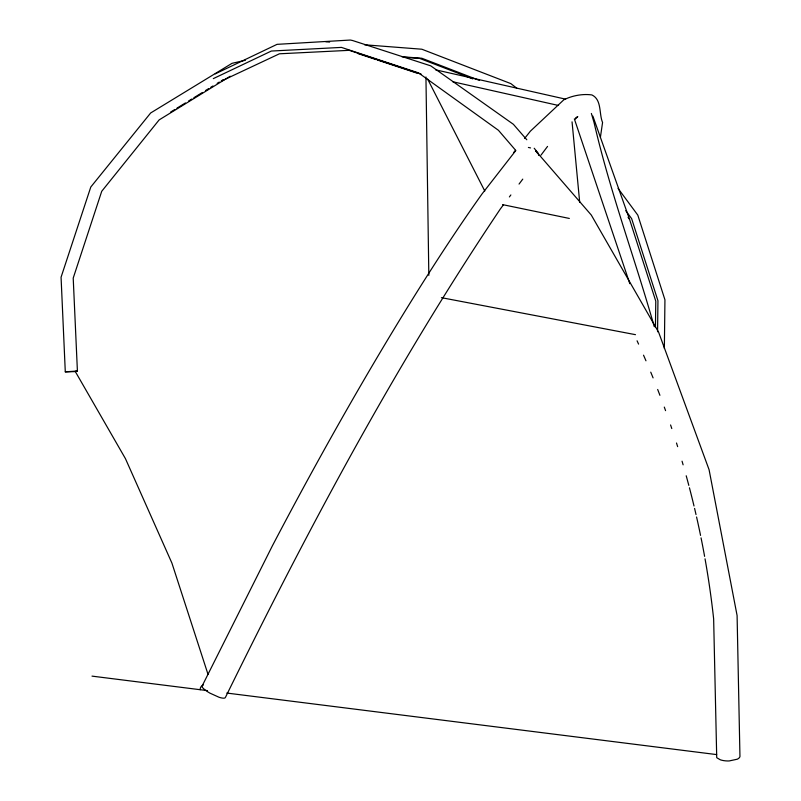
<?xml version="1.0" encoding="UTF-8"?>
<svg xmlns="http://www.w3.org/2000/svg" width="801" height="801" viewBox="0 0 801 801"><rect width="100%" height="100%" fill="white"/><g stroke="black" fill="none" stroke-linecap="round" stroke-linejoin="round"><path stroke-width="1.2" d="M655.448 327.219L655.779 301.166L629.546 219.304L592.86 116.095M657.571 331.764L657.951 300.755L631.649 218.663L625.751 210.683M664.359 348.485L664.94 299.814L637.806 215.119L618.032 188.375M600.42 137.181L602.572 122.493C598.868 113.872 602.022 99.714 591.889 94.939C582.667 93.627 572.004 95.639 563.734 99.875L530.382 131.174L524.625 138.433M503.439 204.846L500.455 208.801C396.034 364.044 307.814 529.471 225.492 697.281L224.961 697.951A12.075 3.024 26.5 0 1 219.063 697.27L209.882 693.115A14.358 3.584 26.5 0 1 202.873 687.959L201.842 686.567L272.37 545.851A536.97 64.19 -62.3 0 1 482.122 193.832L515.834 150.508L498.432 130.283L418.573 72.911L341.446 47.399L271.359 51.044L213.306 78.628M509.386 196.926L510.868 194.953M519.048 184.07L522.773 179.124M540.995 155.134L547.544 146.423M513.771 152.37L515.443 150.358M575.118 119.219L577.781 116.566L575.589 118.007M170.593 112.09L174.828 109.487M176.941 108.175L185.411 102.949M188.585 100.996L191.759 99.034M193.882 97.732L202.343 92.505M205.527 90.543L208.701 88.591M210.813 87.279L212.936 85.977M217.161 83.364L219.284 82.062M221.316 80.851L223.349 79.639M230.247 76.225L159.139 119.9L101.727 191.289L73.211 278.097L77.407 371.003L75.194 371.354L125.457 458.673L171.925 563.113L208.05 674.472M215.209 73.882L277.056 44.345L350.337 40.05L352.45 40.481L430.748 65.852L513.381 124.295L526.818 139.764M221.507 81.011L279.409 53.797L349.206 50.333L421.246 74.173M245.396 60.265L231.99 63.339L150.678 112.961L90.793 187.013L61.066 277.216L65.292 371.844L77.407 371.003M75.164 371.604L65.292 371.844M401.952 56.751L421.857 58.263L479.559 80.48M403.584 57.221L419.764 58.453L472.86 78.898M325.867 41.782L329.611 42.073M364.515 44.776L421.847 49.221L510.828 83.604L516.735 88.17M92.005 676.124L207.499 690.632M226.783 693.055L716.655 754.592M441.401 297.662L635.473 334.668M502.577 204.625L569.331 218.443M528.39 147.454L530.532 147.915M435.524 69.807L565.596 99.154M452.695 81.732L558.587 105.492M358.047 53.607L376.15 59.604M377.321 59.995L416.91 73.111M534.197 148.255L538.112 153.131L538.713 155.374M537.421 153.041L535.769 150.938L591.288 215.048L658.662 332.345L709.085 469.726L737.09 615.538L739.934 755.583A13.417 5.237 1.3 0 1 737.3 759.198L729.15 760.95A11.294 4.416 1.3 0 1 720.319 759.799L716.725 757.696L713.641 618.883A522.432 296.871 75.5 0 0 705.04 558.838M628.074 217.321L629.546 219.304M427.624 79.049L484.785 191.028M574.347 118.888L629.806 283.664M591.378 113.462L594.062 122.573C610.022 191.819 634.893 258.423 654.277 326.678M572.054 121.852L579.704 202.373M425.942 76.976L428.825 275.354M200.25 689.721A13.607 7.099 13.8 0 1 203.344 684.985M637.075 340.805A522.432 296.871 75.5 0 1 638.577 344.1M643.533 355.183A522.432 296.871 75.5 0 1 645.966 360.8M650.742 372.155A522.432 296.871 75.5 0 1 653.085 377.892M657.671 389.466A522.432 296.871 75.5 0 1 659.914 395.314M664.289 407.088A522.432 296.871 75.5 0 1 665.571 410.643M670.577 424.961A522.432 296.871 75.5 0 1 671.789 428.555M676.505 443.013A522.432 296.871 75.5 0 1 677.636 446.638M682.052 461.186A522.432 296.871 75.5 0 1 683.113 464.83M686.207 475.774A522.432 296.871 75.5 0 1 688.81 485.386M689.441 487.789A522.432 296.871 75.5 0 1 694.006 505.992M694.587 508.425A522.432 296.871 75.5 0 1 696.009 514.542M696.57 516.985A522.432 296.871 75.5 0 1 700.555 535.408M701.055 537.872A522.432 296.871 75.5 0 1 704.6 556.365"/></g></svg>
